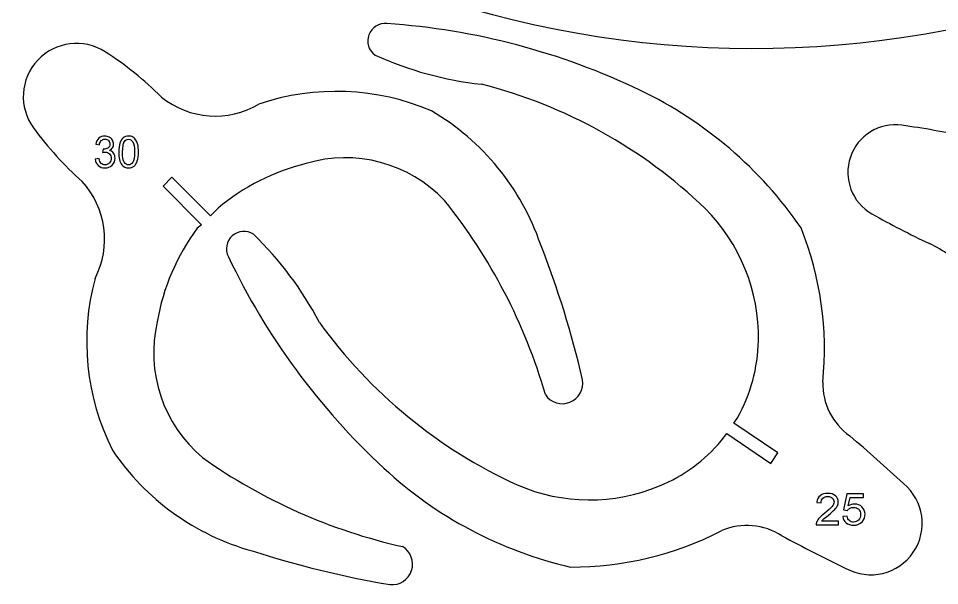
# Model space of a CAD drawing. Header units: millimetres. Extents: x -145 to 189, y -186 to 77.
# Drawn here: x 29.4 to 106.2, y -47.2 to 0.1 of the extents above; entities that cross this region are included whole.
import ezdxf

# ---------------------------------------------------------------- set-up
doc = ezdxf.new("R2010")
doc.units = ezdxf.units.MM
doc.header["$MEASUREMENT"] = 0
doc.layers.add('Capa 1', color=7, linetype='Continuous')

msp = doc.modelspace()

# ---------------------------------------------------------------- linework, layer by layer
at = {"layer": 'Capa 1', "lineweight": 25}
for points in [[(56.8, 4.5808), (74.8565, -3.2174), (95.0503, -4.5482), (113.9741, 0.8129)], [(81.2605, -5.9314), (74.6356, -2.7471), (67.4643, -0.8552), (60.1307, -0.3572)], [(41.3422, -6.4774), (39.9152, -5.0559), (38.34, -3.7914), (36.6436, -2.7054)], [(59.1516, -2.9855), (61.957, -4.256), (64.9464, -5.0731), (68.008, -5.4062)], [(63.843, -7.6323), (59.2839, -5.6785), (54.1645, -5.4739), (49.464, -7.0577)], [(86.6474, -15.756), (81.4343, -10.7516), (75.0119, -7.1854), (68.008, -5.4062)], [(94.6494, -17.3809), (91.2671, -12.4569), (86.6498, -8.5085), (81.2605, -5.9314)], [(41.3422, -6.4774), (43.6613, -8.3514), (46.9021, -8.5829), (49.464, -7.0577)], [(72.9318, -18.7455), (71.3269, -14.0744), (68.1028, -10.1322), (63.843, -7.6323)], [(30.6751, -9.0514), (31.8629, -10.6781), (33.2215, -12.1727), (34.7278, -13.5099)], [(108.3824, -9.7762), (106.6194, -9.3916), (104.8422, -9.0752), (103.0547, -8.8276)], [(64.9209, -15.0841), (61.9612, -11.9722), (57.5063, -10.7833), (53.3897, -12.0067)], [(53.3897, -12.0067), (50.6952, -12.6728), (48.1889, -13.9468), (46.0628, -15.7311)], [(35.8048, -21.581), (37.1702, -18.9304), (36.7405, -15.7098), (34.7278, -13.5099)], [(42.2098, -13.1423), (42.2098, -13.1423), (41.492, -13.9056), (41.492, -13.9056)], [(45.414, -16.3834), (45.414, -16.3834), (42.2098, -13.1423), (42.2098, -13.1423)], [(41.492, -13.9056), (41.492, -13.9056), (44.6756, -17.1259), (44.6756, -17.1259)], [(73.3405, -31.2691), (71.6318, -25.3704), (68.77, -19.8693), (64.9209, -15.0841)], [(46.0628, -15.7311), (46.0628, -15.7311), (45.414, -16.3834), (45.414, -16.3834)], [(91.0939, -26.767), (91.1679, -22.6453), (89.5629, -18.6706), (86.6474, -15.7561)], [(100.5541, -16.2035), (102.1235, -17.094), (103.7267, -17.9237), (105.36, -18.6906)], [(44.3229, -17.4022), (42.6143, -19.7025), (41.4708, -22.3724), (40.9847, -25.1962)], [(44.6756, -17.1259), (44.6756, -17.1259), (44.3229, -17.4022), (44.3229, -17.4022)], [(96.4558, -30.2248), (96.897, -25.8606), (96.2773, -21.4543), (94.6495, -17.3811)], [(54.5089, -25.2559), (53.0739, -22.531), (51.2154, -20.0511), (49.0028, -17.9089)], [(76.4329, -30.0334), (75.5436, -26.1902), (74.3734, -22.4174), (72.9318, -18.7455)], [(108.445, -20.8075), (107.5309, -19.9484), (106.4905, -19.2345), (105.36, -18.6906)], [(46.9181, -19.7855), (50.0766, -26.4227), (54.4717, -32.3967), (59.868, -37.3876)], [(35.8048, -21.581), (34.5119, -26.3697), (35.0296, -31.4669), (37.259, -35.8978)], [(40.9847, -25.1962), (40.0159, -29.3801), (41.4755, -33.7538), (44.7629, -36.5173)], [(54.5089, -25.2559), (58.7378, -31.1156), (64.4148, -35.7778), (70.9849, -38.7867)], [(89.3437, -33.212), (90.4491, -31.2407), (91.0503, -29.0267), (91.0939, -26.767)], [(96.4558, -30.2248), (96.4186, -32.001), (97.261, -33.681), (98.7065, -34.7138)], [(89.0509, -33.6458), (89.0509, -33.6458), (89.3437, -33.212), (89.3437, -33.212)], [(92.7069, -36.132), (92.7069, -36.132), (89.0509, -33.6458), (89.0509, -33.6458)], [(87.9965, -35.1121), (87.9965, -35.1121), (88.4712, -34.518), (88.4712, -34.518)], [(88.4712, -34.518), (88.4712, -34.518), (92.1181, -36.9979), (92.1181, -36.9979)], [(82.8596, -38.8749), (84.8468, -38.0471), (86.6079, -36.7571), (87.9965, -35.1121)], [(103.1861, -38.6828), (101.7244, -37.3248), (100.2307, -36.0014), (98.7065, -34.7138)], [(37.259, -35.8978), (40.0151, -39.9964), (44.1475, -42.973), (48.9081, -44.2887)], [(44.7629, -36.5173), (49.7748, -40.0661), (55.441, -42.5855), (61.4332, -43.9296)], [(92.1181, -36.9979), (92.1181, -36.9979), (92.7069, -36.132), (92.7069, -36.132)], [(59.868, -37.3876), (64.2454, -41.4527), (69.6146, -44.2956), (75.4371, -45.6315)], [(70.9849, -38.7867), (74.767, -40.4269), (79.0535, -40.4588), (82.8596, -38.8749)], [(93.048, -43.0344), (91.5562, -42.0696), (89.6842, -41.9036), (88.046, -42.591)], [(75.4371, -45.6315), (79.8236, -45.6485), (84.1493, -44.6054), (88.046, -42.591)], [(93.048, -43.0344), (94.8057, -43.9786), (96.5855, -44.8813), (98.3858, -45.7416)], [(48.9081, -44.2887), (52.6614, -45.5027), (56.4987, -46.4395), (60.3892, -47.0916)]]:
    msp.add_open_spline(points, degree=3, dxfattribs=at)
for points in [[(60.1307, -0.3572), (59.474, -0.2892), (58.8544, -0.6738), (58.624, -1.2925), (58.624, -1.2925), (58.3935, -1.9111), (58.6105, -2.6073), (59.1516, -2.9855)], [(36.6436, -2.7054), (34.8474, -1.5556), (32.487, -1.8481), (31.0259, -3.4017), (31.0259, -3.4017), (29.5648, -4.9552), (29.4174, -7.3291), (30.6751, -9.0514)], [(103.0547, -8.8276), (101.1705, -8.5666), (99.3665, -9.6805), (98.7558, -11.482), (98.7558, -11.482), (98.145, -13.2835), (98.8997, -15.2648), (100.5541, -16.2035)], [(49.0028, -17.9089), (48.4521, -17.5448), (47.725, -17.599), (47.2344, -18.0406), (47.2344, -18.0406), (46.7438, -18.4823), (46.6137, -19.1997), (46.9181, -19.7855)], [(73.3405, -31.2691), (73.7879, -31.9359), (74.6405, -32.1995), (75.3863, -31.9015), (75.3863, -31.9015), (76.132, -31.6035), (76.5682, -30.825), (76.4329, -30.0334)], [(98.3858, -45.7416), (100.3237, -46.8123), (102.7582, -46.231), (104.0032, -44.4002), (104.0032, -44.4002), (105.2483, -42.5694), (104.8942, -40.0916), (103.1861, -38.6829)], [(60.3892, -47.0916), (61.1873, -47.1777), (61.9372, -46.6948), (62.1889, -45.9325), (62.1889, -45.9325), (62.4406, -45.1702), (62.1257, -44.3357), (61.4333, -43.9296)]]:
    msp.add_open_spline(points, degree=3, knots=[0, 0, 0, 0, 0.3333333, 0.3333333, 0.3333333, 0.3333333, 1, 1, 1, 1], dxfattribs=at)
at = {"layer": 'Capa 1'}
for points, knots in [([(35.8252, -11.6505), (35.8252, -11.6505), (36.1345, -11.6069), (36.1345, -11.6069), (36.1345, -11.6069), (36.1703, -11.7887), (36.23, -11.9196), (36.3149, -11.9996), (36.3149, -11.9996), (36.3998, -12.0796), (36.5041, -12.1196), (36.6277, -12.1196), (36.6277, -12.1196), (36.7741, -12.1196), (36.8977, -12.0675), (36.9973, -11.9632), (36.9973, -11.9632), (37.0969, -11.859), (37.1466, -11.7299), (37.1466, -11.576), (37.1466, -11.576), (37.1466, -11.4293), (37.1003, -11.3081), (37.0073, -11.2124), (37.0073, -11.2124), (36.9147, -11.1172), (36.797, -11.0694), (36.6534, -11.0694), (36.6534, -11.0694), (36.5949, -11.0694), (36.5223, -11.0815), (36.435, -11.1051), (36.435, -11.1051), (36.435, -11.1051), (36.4695, -10.8251), (36.4695, -10.8251), (36.4695, -10.8251), (36.49, -10.8276), (36.507, -10.8288), (36.5193, -10.8288), (36.5193, -10.8288), (36.6517, -10.8288), (36.77, -10.793), (36.876, -10.7221), (36.876, -10.7221), (36.9815, -10.6512), (37.0341, -10.5421), (37.0341, -10.3949), (37.0341, -10.3949), (37.0341, -10.2779), (36.9955, -10.181), (36.9187, -10.104), (36.9187, -10.104), (36.8421, -10.027), (36.743, -9.9888), (36.6218, -9.9888), (36.6218, -9.9888), (36.5012, -9.9888), (36.401, -10.0282), (36.3208, -10.107), (36.3208, -10.107), (36.2405, -10.1858), (36.189, -10.304), (36.1661, -10.4615), (36.1661, -10.4615), (36.1661, -10.4615), (35.8568, -10.4034), (35.8568, -10.4034), (35.8568, -10.4034), (35.8949, -10.1888), (35.9805, -10.0222), (36.1146, -9.904), (36.1146, -9.904), (36.2482, -9.7858), (36.4151, -9.727), (36.6142, -9.727), (36.6142, -9.727), (36.7512, -9.727), (36.8778, -9.7573), (36.9932, -9.8186), (36.9932, -9.8186), (37.1091, -9.8792), (37.1976, -9.9622), (37.2585, -10.067), (37.2585, -10.067), (37.32, -10.1725), (37.3505, -10.284), (37.3505, -10.4021), (37.3505, -10.4021), (37.3505, -10.5143), (37.3212, -10.6161), (37.2632, -10.7082), (37.2632, -10.7082), (37.2046, -10.8003), (37.1179, -10.8736), (37.0037, -10.9282), (37.0037, -10.9282), (37.1525, -10.9633), (37.2678, -11.0373), (37.3505, -11.1494), (37.3505, -11.1494), (37.4324, -11.2609), (37.4734, -11.4015), (37.4734, -11.5693), (37.4734, -11.5693), (37.4734, -11.7966), (37.3932, -11.9899), (37.2333, -12.1481), (37.2333, -12.1481), (37.0728, -12.3063), (36.8701, -12.385), (36.6253, -12.385), (36.6253, -12.385), (36.4046, -12.385), (36.2212, -12.3166), (36.0754, -12.1802), (36.0754, -12.1802), (35.9289, -12.0438), (35.8457, -11.8675), (35.8252, -11.6505)], [0, 0, 0, 0, 0.0322581, 0.0322581, 0.0322581, 0.0322581, 0.0645161, 0.0645161, 0.0645161, 0.0645161, 0.0967742, 0.0967742, 0.0967742, 0.0967742, 0.1290323, 0.1290323, 0.1290323, 0.1290323, 0.1612903, 0.1612903, 0.1612903, 0.1612903, 0.1935484, 0.1935484, 0.1935484, 0.1935484, 0.2258065, 0.2258065, 0.2258065, 0.2258065, 0.2580645, 0.2580645, 0.2580645, 0.2580645, 0.2903226, 0.2903226, 0.2903226, 0.2903226, 0.3225806, 0.3225806, 0.3225806, 0.3225806, 0.3548387, 0.3548387, 0.3548387, 0.3548387, 0.3870968, 0.3870968, 0.3870968, 0.3870968, 0.4193548, 0.4193548, 0.4193548, 0.4193548, 0.4516129, 0.4516129, 0.4516129, 0.4516129, 0.483871, 0.483871, 0.483871, 0.483871, 0.516129, 0.516129, 0.516129, 0.516129, 0.5483871, 0.5483871, 0.5483871, 0.5483871, 0.5806452, 0.5806452, 0.5806452, 0.5806452, 0.6129032, 0.6129032, 0.6129032, 0.6129032, 0.6451613, 0.6451613, 0.6451613, 0.6451613, 0.6774194, 0.6774194, 0.6774194, 0.6774194, 0.7096774, 0.7096774, 0.7096774, 0.7096774, 0.7419355, 0.7419355, 0.7419355, 0.7419355, 0.7741935, 0.7741935, 0.7741935, 0.7741935, 0.8064516, 0.8064516, 0.8064516, 0.8064516, 0.8387097, 0.8387097, 0.8387097, 0.8387097, 0.8709677, 0.8709677, 0.8709677, 0.8709677, 0.9032258, 0.9032258, 0.9032258, 0.9032258, 0.9354839, 0.9354839, 0.9354839, 0.9354839, 1, 1, 1, 1]), ([(37.7798, -11.0566), (37.7798, -10.7494), (37.8102, -10.5009), (37.8712, -10.3131), (37.8712, -10.3131), (37.9327, -10.1246), (38.0234, -9.9798), (38.1441, -9.8785), (38.1441, -9.8785), (38.2642, -9.7773), (38.4159, -9.727), (38.5986, -9.727), (38.5986, -9.727), (38.7333, -9.727), (38.8516, -9.7549), (38.9542, -9.8113), (38.9542, -9.8113), (39.056, -9.8676), (39.1404, -9.9488), (39.206, -10.0549), (39.206, -10.0549), (39.2716, -10.1603), (39.3232, -10.2894), (39.3607, -10.4415), (39.3607, -10.4415), (39.3987, -10.5936), (39.4174, -10.7991), (39.4174, -11.0566), (39.4174, -11.0566), (39.4174, -11.3621), (39.387, -11.6093), (39.3267, -11.7972), (39.3267, -11.7972), (39.2663, -11.9857), (39.1756, -12.1305), (39.0549, -12.2323), (39.0549, -12.2323), (38.9348, -12.3341), (38.7825, -12.385), (38.5986, -12.385), (38.5986, -12.385), (38.3567, -12.385), (38.1664, -12.2959), (38.0282, -12.1172), (38.0282, -12.1172), (37.8624, -11.899), (37.7798, -11.5457), (37.7798, -11.0566)], [0, 0, 0, 0, 0.0769231, 0.0769231, 0.0769231, 0.0769231, 0.1538462, 0.1538462, 0.1538462, 0.1538462, 0.2307692, 0.2307692, 0.2307692, 0.2307692, 0.3076923, 0.3076923, 0.3076923, 0.3076923, 0.3846154, 0.3846154, 0.3846154, 0.3846154, 0.4615385, 0.4615385, 0.4615385, 0.4615385, 0.5384615, 0.5384615, 0.5384615, 0.5384615, 0.6153846, 0.6153846, 0.6153846, 0.6153846, 0.6923077, 0.6923077, 0.6923077, 0.6923077, 0.7692308, 0.7692308, 0.7692308, 0.7692308, 0.8461538, 0.8461538, 0.8461538, 0.8461538, 1, 1, 1, 1]), ([(38.0961, -11.0579), (38.0961, -11.4863), (38.1441, -11.7711), (38.2408, -11.9117), (38.2408, -11.9117), (38.3374, -12.0529), (38.4569, -12.1232), (38.5986, -12.1232), (38.5986, -12.1232), (38.7404, -12.1232), (38.8598, -12.0523), (38.9565, -11.9111), (38.9565, -11.9111), (39.0531, -11.7693), (39.1012, -11.4851), (39.1012, -11.0579), (39.1012, -11.0579), (39.1012, -10.6294), (39.0531, -10.3446), (38.9565, -10.204), (38.9565, -10.204), (38.8604, -10.0628), (38.7398, -9.9925), (38.5951, -9.9925), (38.5951, -9.9925), (38.4533, -9.9925), (38.3398, -10.0549), (38.2548, -10.1791), (38.2548, -10.1791), (38.1488, -10.3373), (38.0961, -10.6306), (38.0961, -11.0579)], [0, 0, 0, 0, 0.1111111, 0.1111111, 0.1111111, 0.1111111, 0.2222222, 0.2222222, 0.2222222, 0.2222222, 0.3333333, 0.3333333, 0.3333333, 0.3333333, 0.4444444, 0.4444444, 0.4444444, 0.4444444, 0.5555556, 0.5555556, 0.5555556, 0.5555556, 0.6666667, 0.6666667, 0.6666667, 0.6666667, 0.7777778, 0.7777778, 0.7777778, 0.7777778, 1, 1, 1, 1]), ([(97.7554, -41.8041), (97.7554, -41.8041), (97.7554, -42.1095), (97.7554, -42.1095), (97.7554, -42.1095), (97.7554, -42.1095), (95.9044, -42.1095), (95.9044, -42.1095), (95.9044, -42.1095), (95.9018, -42.0325), (95.9155, -41.9586), (95.9448, -41.8871), (95.9448, -41.8871), (95.9924, -41.7701), (96.0685, -41.6544), (96.1732, -41.5411), (96.1732, -41.5411), (96.278, -41.4277), (96.4277, -41.2968), (96.6223, -41.1484), (96.6223, -41.1484), (96.9249, -40.9163), (97.1306, -40.7326), (97.238, -40.5969), (97.238, -40.5969), (97.346, -40.4611), (97.4, -40.3327), (97.4, -40.2115), (97.4, -40.2115), (97.4, -40.0848), (97.3511, -39.9781), (97.2535, -39.8909), (97.2535, -39.8909), (97.1559, -39.8042), (97.0283, -39.7606), (96.8716, -39.7606), (96.8716, -39.7606), (96.7056, -39.7606), (96.5728, -39.8066), (96.4733, -39.8988), (96.4733, -39.8988), (96.3737, -39.9903), (96.3236, -40.1175), (96.3223, -40.2805), (96.3223, -40.2805), (96.3223, -40.2805), (95.9709, -40.2478), (95.9709, -40.2478), (95.9709, -40.2478), (95.9949, -40.003), (96.086, -39.8163), (96.2435, -39.6879), (96.2435, -39.6879), (96.4016, -39.5594), (96.6132, -39.4951), (96.8794, -39.4951), (96.8794, -39.4951), (97.1474, -39.4951), (97.3603, -39.5642), (97.5165, -39.703), (97.5165, -39.703), (97.6733, -39.8418), (97.7514, -40.0139), (97.7514, -40.2187), (97.7514, -40.2187), (97.7514, -40.323), (97.7286, -40.4254), (97.6824, -40.526), (97.6824, -40.526), (97.6369, -40.6272), (97.5608, -40.7332), (97.4547, -40.8447), (97.4547, -40.8447), (97.3479, -40.9556), (97.1716, -41.109), (96.9256, -41.3029), (96.9256, -41.3029), (96.7193, -41.4641), (96.5865, -41.5732), (96.5279, -41.6307), (96.5279, -41.6307), (96.4694, -41.6883), (96.4212, -41.7459), (96.3828, -41.8041), (96.3828, -41.8041), (96.3828, -41.8041), (97.7554, -41.8041), (97.7554, -41.8041)], [0, 0, 0, 0, 0.0434783, 0.0434783, 0.0434783, 0.0434783, 0.0869565, 0.0869565, 0.0869565, 0.0869565, 0.1304348, 0.1304348, 0.1304348, 0.1304348, 0.173913, 0.173913, 0.173913, 0.173913, 0.2173913, 0.2173913, 0.2173913, 0.2173913, 0.2608696, 0.2608696, 0.2608696, 0.2608696, 0.3043478, 0.3043478, 0.3043478, 0.3043478, 0.3478261, 0.3478261, 0.3478261, 0.3478261, 0.3913043, 0.3913043, 0.3913043, 0.3913043, 0.4347826, 0.4347826, 0.4347826, 0.4347826, 0.4782609, 0.4782609, 0.4782609, 0.4782609, 0.5217391, 0.5217391, 0.5217391, 0.5217391, 0.5652174, 0.5652174, 0.5652174, 0.5652174, 0.6086957, 0.6086957, 0.6086957, 0.6086957, 0.6521739, 0.6521739, 0.6521739, 0.6521739, 0.6956522, 0.6956522, 0.6956522, 0.6956522, 0.7391304, 0.7391304, 0.7391304, 0.7391304, 0.7826087, 0.7826087, 0.7826087, 0.7826087, 0.826087, 0.826087, 0.826087, 0.826087, 0.8695652, 0.8695652, 0.8695652, 0.8695652, 0.9130435, 0.9130435, 0.9130435, 0.9130435, 1, 1, 1, 1]), ([(98.1269, -41.4259), (98.1269, -41.4259), (98.4861, -41.4005), (98.4861, -41.4005), (98.4861, -41.4005), (98.5129, -41.5635), (98.5747, -41.6859), (98.671, -41.7683), (98.671, -41.7683), (98.7673, -41.8501), (98.8851, -41.8913), (99.0237, -41.8913), (99.0237, -41.8913), (99.191, -41.8913), (99.3309, -41.8332), (99.4448, -41.7174), (99.4448, -41.7174), (99.558, -41.6011), (99.6147, -41.4471), (99.6147, -41.2556), (99.6147, -41.2556), (99.6147, -41.0732), (99.5607, -40.9296), (99.452, -40.8241), (99.452, -40.8241), (99.3433, -40.7187), (99.1994, -40.666), (99.0205, -40.666), (99.0205, -40.666), (98.9091, -40.666), (98.8096, -40.6896), (98.7211, -40.7369), (98.7211, -40.7369), (98.6333, -40.7841), (98.5643, -40.8453), (98.5135, -40.9205), (98.5135, -40.9205), (98.5135, -40.9205), (98.1894, -40.8769), (98.1894, -40.8769), (98.1894, -40.8769), (98.1894, -40.8769), (98.4589, -39.5388), (98.4589, -39.5388), (98.4589, -39.5388), (98.4589, -39.5388), (99.845, -39.5388), (99.845, -39.5388), (99.845, -39.5388), (99.845, -39.5388), (99.845, -39.8442), (99.845, -39.8442), (99.845, -39.8442), (99.845, -39.8442), (98.7328, -39.8442), (98.7328, -39.8442), (98.7328, -39.8442), (98.7328, -39.8442), (98.5838, -40.5466), (98.5838, -40.5466), (98.5838, -40.5466), (98.7511, -40.4369), (98.9268, -40.3824), (99.1103, -40.3824), (99.1103, -40.3824), (99.3537, -40.3824), (99.5594, -40.4611), (99.7266, -40.6187), (99.7266, -40.6187), (99.8939, -40.7763), (99.9778, -40.9787), (99.9778, -41.2259), (99.9778, -41.2259), (99.9778, -41.4617), (99.9042, -41.6653), (99.7572, -41.8368), (99.7572, -41.8368), (99.5782, -42.0477), (99.3335, -42.1531), (99.0237, -42.1531), (99.0237, -42.1531), (98.77, -42.1531), (98.5629, -42.0865), (98.4023, -41.9538), (98.4023, -41.9538), (98.2415, -41.821), (98.1497, -41.6453), (98.1269, -41.4259)], [0, 0, 0, 0, 0.0434783, 0.0434783, 0.0434783, 0.0434783, 0.0869565, 0.0869565, 0.0869565, 0.0869565, 0.1304348, 0.1304348, 0.1304348, 0.1304348, 0.173913, 0.173913, 0.173913, 0.173913, 0.2173913, 0.2173913, 0.2173913, 0.2173913, 0.2608696, 0.2608696, 0.2608696, 0.2608696, 0.3043478, 0.3043478, 0.3043478, 0.3043478, 0.3478261, 0.3478261, 0.3478261, 0.3478261, 0.3913043, 0.3913043, 0.3913043, 0.3913043, 0.4347826, 0.4347826, 0.4347826, 0.4347826, 0.4782609, 0.4782609, 0.4782609, 0.4782609, 0.5217391, 0.5217391, 0.5217391, 0.5217391, 0.5652174, 0.5652174, 0.5652174, 0.5652174, 0.6086957, 0.6086957, 0.6086957, 0.6086957, 0.6521739, 0.6521739, 0.6521739, 0.6521739, 0.6956522, 0.6956522, 0.6956522, 0.6956522, 0.7391304, 0.7391304, 0.7391304, 0.7391304, 0.7826087, 0.7826087, 0.7826087, 0.7826087, 0.826087, 0.826087, 0.826087, 0.826087, 0.8695652, 0.8695652, 0.8695652, 0.8695652, 0.9130435, 0.9130435, 0.9130435, 0.9130435, 1, 1, 1, 1])]:
    msp.add_open_spline(points, degree=3, knots=knots, dxfattribs=at)

doc.saveas('drawing.dxf')
